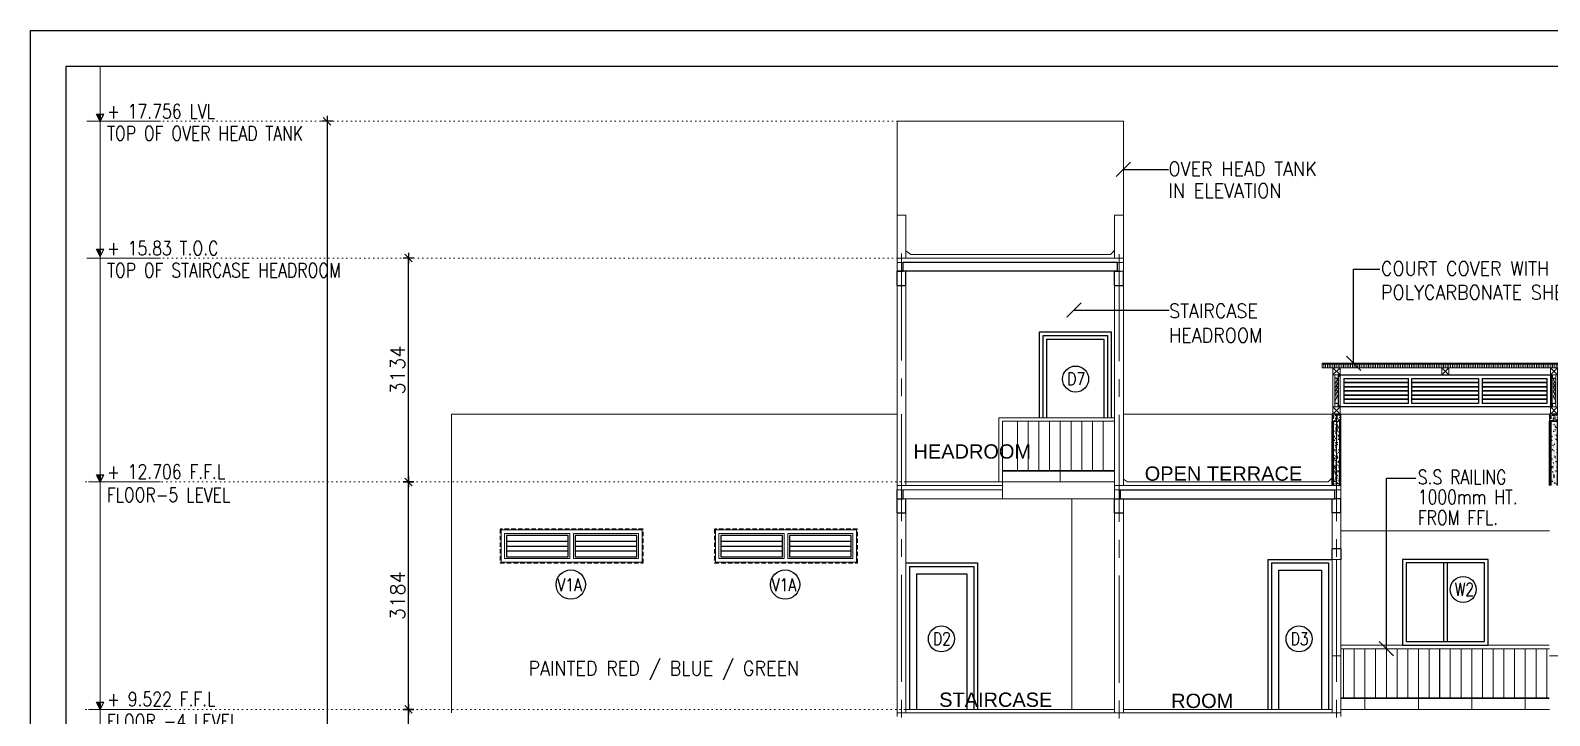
# Model space of a CAD drawing. Header units: inches. Extents: x -234845 to -176446, y -524542 to -442800.
# Drawn here: x -234845 to -213584, y -452394 to -442800 of the extents above; entities that cross this region are included whole.
import ezdxf

# ---------------------------------------------------------------- set-up
doc = ezdxf.new("R2010")
doc.units = ezdxf.units.IN
doc.header["$MEASUREMENT"] = 0
doc.header["$PDMODE"] = 34
doc.header["$PDSIZE"] = -10
for name, pattern in [('CENTER2', [1.125, 0.75, -0.125, 0.125, -0.125]), ('DOT2', [0.125, 0, -0.125]), ('HIDDEN', [0.375, 0.25, -0.125])]:
    doc.linetypes.add(name, pattern=pattern)
for name, color, linetype in [('5', 2, 'Continuous'), ('ADOOR', 14, 'Continuous'), ('arrow', 23, 'Continuous'), ('COLUMN', 6, 'Continuous'), ('Dimension', 10, 'Continuous'), ('GFRG PANELS', 4, 'Continuous'), ('GLASS', 8, 'Continuous'), ('green', 64, 'Continuous'), ('HATCH', 252, 'Continuous'), ('MIC', 1, 'Continuous'), ('MISC', 2, 'Continuous'), ('P.B', 4, 'Continuous'), ('R.C', 6, 'Continuous'), ('rail', 11, 'Continuous'), ('STEPS', 161, 'Continuous'), ('THIN', 8, 'Continuous'), ('title', 255, 'Continuous'), ('win tag', 144, 'Continuous')]:
    doc.layers.add(name, color=color, linetype=linetype)
for name, color, linetype, lineweight in [('BEAM', 1, 'HIDDEN', 0), ('Grid', 254, 'Continuous', 15), ('HAT', 8, 'Continuous', 9), ('TEXT', 32, 'Continuous', 18), ('WALL', 7, 'Continuous', 30), ('win', 14, 'Continuous', 13)]:
    doc.layers.add(name, color=color, linetype=linetype, lineweight=lineweight)
doc.styles.add('RMTXT', font='romans.shx')
doc.styles.add('ROMANS', font='romans.shx', dxfattribs={"width": 0.8})
doc.styles.get("Standard").update_dxf_attribs({"font": 'arial.ttf'})
doc.styles.add('style1', font='romans.shx', dxfattribs={"width": 0.8})
doc.dimstyles.new('ELEV-DIM', dxfattribs={"dimtxt": 150, "dimasz": 1, "dimexe": 100, "dimexo": 150, "dimgap": 50, "dimtad": 1, "dimdec": 0, "dimzin": 0, "dimdsep": 46, "dimtxsty": 'RMTXT', "dimblk": 'ARH4', "dimcen": 0.09375, "dimdle": 100, "dimse1": 1, "dimse2": 1, "dimclrd": 256, "dimclre": 256, "dimclrt": 151, "dimadec": 0, "dimazin": 0, "dimtfac": 50, "dimtdec": 0, "dimtofl": 0, "dimtmove": 2, "dimatfit": 3, "dimldrblk": 'OBLIQUE', "dimfxl": 1, "dimtolj": 1, "dimtzin": 0, "dimlwd": -1, "dimlwe": -1, "dimarcsym": 0})

# ---------------------------------------------------------------- blocks, each defined once
blk = doc.blocks.new('REIRU5892')
at = {"layer": 'green'}
blk.add_hatch(color=256, dxfattribs=at).paths.add_polyline_path([(168606, 17073), (168556, 17073), (168606, 16973)])
for p, q in [((168606, 16973), (168556, 17073)), ((168556, 17073), (168656, 17073)), ((168606, 16973), (168656, 17073)), ((168606, 17073), (168606, 16973))]:
    blk.add_line(p, q, dxfattribs=at)
blk = doc.blocks.new('A$C79E86C34')
at = {"layer": 'win'}
for p, q in [((0, 0), (0, 1350)), ((62, 0), (62, 1350)), ((62, 0), (62, 1350)), ((124, 0), (124, 1350))]:
    blk.add_line(p, q, dxfattribs=at)
blk = doc.blocks.new('ARH4')
for p, q in [((0, -75), (0, 75)), ((-53.03, -53.03), (53.03, 53.03)), ((75, 0), (-75, 0))]:
    blk.add_line(p, q)
blk = doc.blocks.new('*D962')
at = {"layer": 'DEFPOINTS', "color": 0, "transparency": 16777216}
for p in [(-229554, -449122), (-222909, -449122), (-223858, -452306)]:
    blk.add_point(p, dxfattribs=at)
at = {"layer": 'Dimension', "transparency": 16777216}
blk.add_line((-229554, -452305), (-229554, -449123), dxfattribs=at)
for p, rotation in [((-229554, -449122), 90), ((-229554, -452306), 270)]:
    blk.add_blockref('ARH4', p, dxfattribs=dict(at, rotation=rotation))
at = {"layer": 'Dimension', "color": 151, "lineweight": 0, "transparency": 16777216, "insert": (-229704, -450714), "char_height": 200, "attachment_point": 5, "rotation": 90, "style": 'RMTXT'}
blk.add_mtext('\\A1;3184', dxfattribs=at)
blk = doc.blocks.new('_Oblique')
at = {"color": 0, "linetype": 'ByBlock', "lineweight": -2}
blk.add_line((-0.5, -0.5), (0.5, 0.5), dxfattribs=at)
blk = doc.blocks.new('*D963')
at = {"layer": 'DEFPOINTS', "color": 0, "transparency": 16777216}
for p in [(-227957, -444072), (-230694, -461828), (-219315, -461828)]:
    blk.add_point(p, dxfattribs=at)
at = {"layer": 'Dimension', "transparency": 16777216}
blk.add_line((-230694, -444073), (-230694, -461827), dxfattribs=at)
for p, rotation in [((-230694, -444072), 90), ((-230694, -461828), 270)]:
    blk.add_blockref('ARH4', p, dxfattribs=dict(at, rotation=rotation))
at = {"layer": 'Dimension', "color": 151, "lineweight": 0, "transparency": 16777216, "insert": (-230844, -453652), "char_height": 200, "attachment_point": 5, "rotation": 90, "style": 'RMTXT'}
blk.add_mtext('\\A1;17756', dxfattribs=at)
blk = doc.blocks.new('*D964')
at = {"layer": 'DEFPOINTS', "color": 0, "transparency": 16777216}
for p in [(-229554, -452306), (-227994, -452306), (-223550, -455480)]:
    blk.add_point(p, dxfattribs=at)
at = {"layer": 'Dimension', "transparency": 16777216}
blk.add_line((-229554, -455479), (-229554, -452307), dxfattribs=at)
for p, rotation in [((-229554, -452306), 90), ((-229554, -455480), 270)]:
    blk.add_blockref('ARH4', p, dxfattribs=dict(at, rotation=rotation))
at = {"layer": 'Dimension', "color": 151, "lineweight": 0, "transparency": 16777216, "insert": (-229704, -453893), "char_height": 200, "attachment_point": 5, "rotation": 90, "style": 'RMTXT'}
blk.add_mtext('\\A1;3174', dxfattribs=at)
blk = doc.blocks.new('*D951')
at = {"layer": 'DEFPOINTS', "color": 0, "transparency": 16777216}
for p in [(-229554, -445988), (-223810, -445988), (-223278, -449122)]:
    blk.add_point(p, dxfattribs=at)
at = {"layer": 'Dimension', "transparency": 16777216}
blk.add_line((-229554, -449121), (-229554, -445989), dxfattribs=at)
for p, rotation in [((-229554, -445988), 90), ((-229554, -449122), 270)]:
    blk.add_blockref('ARH4', p, dxfattribs=dict(at, rotation=rotation))
at = {"layer": 'Dimension', "color": 151, "lineweight": 0, "transparency": 16777216, "insert": (-229704, -447555), "char_height": 200, "attachment_point": 5, "rotation": 90, "style": 'RMTXT'}
blk.add_mtext('\\A1;3134', dxfattribs=at)
blk = doc.blocks.new('A$C7028490B')
at = {"layer": 'ADOOR', "lineweight": 0}
for p, q in [((0, 900), (2915, 900)), ((0, 850), (2920, 850)), ((35, 850), (35, 150)), ((185, 850), (185, 160)), ((335, 850), (335, 0)), ((485, 850), (485, 160)), ((635, 850), (635, 160)), ((785, 850), (785, 160)), ((935, 850), (935, 160)), ((1085, 850), (1085, 0)), ((1235, 850), (1235, 160)), ((1380, 850), (1380, 160)), ((1385, 850), (1385, 160)), ((1530, 850), (1530, 160)), ((1680, 850), (1680, 160)), ((1830, 850), (1830, 0)), ((1980, 850), (1980, 160)), ((2130, 850), (2130, 160)), ((2280, 850), (2280, 160)), ((2430, 850), (2430, 160)), ((2580, 850), (2580, 0)), ((2730, 850), (2730, 160)), ((2880, 850), (2880, 160)), ((0, 160), (2915, 160)), ((0, 150), (2915, 150))]:
    blk.add_line(p, q, dxfattribs=at)
blk = doc.blocks.new('GTGT')
at = {"layer": 'MISC', "color": 250, "ltscale": 1200}
for p, q in [((-169850, -508751), (-169850, -509851)), ((-169800, -508751), (-169800, -509851)), ((-160718, -508751), (-160718, -509851)), ((-160668, -508751), (-160668, -509851)), ((-151586, -508751), (-151586, -509851)), ((-151536, -508751), (-151536, -509851))]:
    blk.add_line(p, q, dxfattribs=at)
for points in [[(-170425, -509901), (-169225, -509901), (-169225, -508701), (-170425, -508701), (-170425, -509901)], [(-160433, -508701), (-161293, -508701), (-161293, -509901)], [(-160433, -508751), (-161243, -508751), (-161243, -509851), (-160433, -509851)], [(-152161, -509901), (-150961, -509901), (-150961, -508701), (-152161, -508701), (-152161, -509901)], [(-161293, -509901), (-160433, -509901)]]:
    blk.add_lwpolyline(points, dxfattribs=at)
for points in [[(-170375, -509851), (-169275, -509851), (-169275, -508751), (-170375, -508751)], [(-152111, -509851), (-151011, -509851), (-151011, -508751), (-152111, -508751)]]:
    blk.add_lwpolyline(points, close=True, dxfattribs=at)
blk = doc.blocks.new('A$C082B6848')
at = {"color": 8, "ltscale": 0.8}
for p, q in [((87.5, 305.5), (950, 305.5)), ((87.5, 237), (950, 237)), ((1050, 305.5), (1912.5, 305.5)), ((1050, 237), (1912.5, 237)), ((87.5, 168.5), (950, 168.5)), ((1050, 168.5), (1912.5, 168.5))]:
    blk.add_line(p, q, dxfattribs=at)
for points in [[(87.5, 87.5), (950, 87.5), (950, 386.5), (87.5, 386.5)], [(1050, 87.5), (1912.5, 87.5), (1912.5, 386.5), (1050, 386.5)]]:
    blk.add_lwpolyline(points, close=True, dxfattribs=at)
at = {"layer": 'rail', "linetype": 'HIDDEN', "ltscale": 250}
blk.add_lwpolyline([(2000, 474), (0, 474), (0, 0), (2000, 0)], close=True, dxfattribs=at)
at = {"layer": 'win', "ltscale": 1000}
for p, q in [((62.5, 411.5), (62.5, 62.5)), ((975, 411.5), (975, 62.5)), ((1025, 62.5), (1025, 411.5)), ((1937.5, 62.5), (1937.5, 411.5))]:
    blk.add_line(p, q, dxfattribs=at)
blk.add_lwpolyline([(1987.5, 461.5), (12.5, 461.5), (12.5, 12.5), (1987.5, 12.5)], close=True, dxfattribs=at)
for points in [[(975, 411.5), (62.5, 411.5)], [(1937.5, 411.5), (1025, 411.5)], [(62.5, 62.5), (975, 62.5)], [(1025, 62.5), (1937.5, 62.5)]]:
    blk.add_lwpolyline(points, dxfattribs=at)
blk = doc.blocks.new('A$C3148480E')
at = {"layer": 'win', "lineweight": 0}
blk.add_lwpolyline([(-33, 71), (-33, 92), (-29, 92), (-28, 91), (-27, 91), (-27, 91), (-26, 90), (-26, 90), (-26, 89), (-27, 89), (-27, 90), (-27, 90), (-28, 90), (-29, 90), (-29, 90), (-30, 90), (-30, 90), (-30, 89), (-31, 88), (-31, 87), (-31, 87), (-30, 87), (-30, 86), (-30, 86), (-29, 85), (-28, 85), (-28, 86), (-27, 86), (-27, 86), (-27, 87), (-26, 87), (-26, 86), (-26, 85), (-26, 84), (-27, 84), (-27, 84), (-28, 84), (-29, 84), (-30, 84), (-30, 84), (-31, 84), (-31, 84), (-31, 71), (0, 18), (0, 0), (-4, 0), (-5, 0), (-5, 1), (-6, 1), (-6, 2), (-7, 2), (-7, 2), (-6, 3), (-5, 2), (-5, 2), (-5, 2), (-4, 2), (-3, 2), (-2, 2), (-2, 3), (-2, 3), (-2, 4), (-2, 5), (-2, 5), (-2, 5), (-2, 6), (-3, 6), (-4, 7), (-5, 7), (-5, 6), (-5, 6), (-6, 5), (-7, 5), (-7, 6), (-7, 7), (-6, 7), (-6, 8), (-5, 8), (-5, 8), (-5, 8), (-4, 8), (-3, 8), (-3, 8), (-2, 8), (-2, 8), (-2, 8), (-2, 17)], close=True, dxfattribs=at)
for points in [[(-30, 90, -0.401659), (-28, 89, -0.280664), (-28, 87, 0.259141), (-27, 89, 0.258805), (-29, 90, 0.43162), (-31, 89)], [(-30, 89, 0.34542), (-31, 87, 0.312529), (-30, 86, 0.295149), (-28, 87, 0.213682), (-27, 88)], [(-31, 88, 0.275939), (-30, 86, 0.246364), (-29, 86)], [(-29, 87, 0.266796), (-28, 88, 0.302487), (-29, 90, 0.440952), (-30, 89)], [(-30, 89, 0.417391), (-30, 87, 0.392007), (-29, 87)], [(-30, 88, 0.382993), (-30, 87, 0.370972), (-28, 87)], [(-3, 3, 0.34542), (-2, 5, 0.312529), (-4, 7, 0.295149), (-6, 6, 0.213682), (-6, 5)], [(-3, 2, -0.401659), (-6, 3, -0.280664), (-6, 5, 0.259141), (-6, 4, 0.258805), (-5, 2, 0.43162), (-2, 4)], [(-2, 5, 0.275939), (-3, 6, 0.246364), (-5, 7)], [(-3, 5, 0.382993), (-4, 6, 0.370972), (-5, 6)], [(-4, 4, 0.417391), (-3, 6, 0.392007), (-5, 6)], [(-5, 5, 0.266796), (-5, 4, 0.302487), (-5, 3, 0.440952), (-3, 4), (-5, 4)]]:
    blk.add_lwpolyline(points, format="xyb", dxfattribs=at)
for points in [[(-30, 87), (-28, 87)], [(-29, 87), (-29, 89)], [(-29, 88), (-29, 88)], [(-29, 88), (-29, 88)], [(-29, 88), (-29, 88)], [(-29, 87), (-29, 87)], [(-4, 5), (-4, 3)], [(-4, 5), (-4, 5)], [(-4, 4), (-4, 4)], [(-4, 4), (-4, 4)], [(-4, 4), (-4, 4)]]:
    blk.add_lwpolyline(points, dxfattribs=at)
for centre in [(-29, 88), (-29, 88), (-29, 88), (-4, 4), (-4, 4), (-4, 4)]:
    blk.add_circle(centre, 2.66, dxfattribs=at)
for centre, radius, start, end in [((-29, 88), 1.9, 6.6964, 89.8242), ((-29, 88), 2.66, 287.6276, 323.9371), ((-4, 4), 2.66, 107.6276, 143.9371), ((-4, 4), 1.9, 186.6964, 269.8242)]:
    blk.add_arc(centre, radius, start, end, dxfattribs=at)
blk = doc.blocks.new('A$C304935BA')
at = {"layer": 'P.B'}
for points in [[(69, 455), (69, 475), (50, 475), (50, 455)], [(69, 45), (69, 25), (50, 25), (50, 45)]]:
    blk.add_lwpolyline(points, close=True, dxfattribs=at)
at = {"layer": 'rail', "const_width": 5}
blk.add_lwpolyline([(59, 45), (59, 455)], dxfattribs=at)
at = {"layer": 'win', "lineweight": 0}
blk.add_line((50, 425), (50, 75), dxfattribs=at)
for points in [[(0, 475), (50, 475), (50, 425), (0, 425)], [(2, 473), (48, 473), (48, 427), (2, 427)], [(0, 75), (50, 75), (50, 25), (0, 25)], [(2, 73), (48, 73), (48, 27), (2, 27)]]:
    blk.add_lwpolyline(points, close=True, dxfattribs=at)
at = {"layer": 'win', "lineweight": 13}
for points in [[(27, 425), (27, 422), (3, 422), (3, 405), (0, 405), (0, 425)], [(27, 75), (27, 78), (3, 78), (3, 95), (0, 95), (0, 75)]]:
    blk.add_lwpolyline(points, close=True, dxfattribs=at)
at = {"layer": 'win', "lineweight": 0}
for points in [[(0, 425), (3, 425)], [(0, 25), (0, 405)], [(0, 25), (3, 25)], [(36, 43), (36, 43)]]:
    blk.add_lwpolyline(points, dxfattribs=at)
at = {"layer": '5', "xscale": -1}
for p in [(1, 330), (1, 272), (1, 220), (1, 162), (1, 95)]:
    blk.add_blockref('A$C3148480E', p, dxfattribs=at)
blk = doc.blocks.new('A$C3B9F3476')
at = {"layer": 'GLASS'}
h = blk.add_hatch(dxfattribs=at)
h.set_pattern_fill('AR-CONC', color=256, scale=10, style=0)
h.set_pattern_definition([(50, (-6630330.38, -3958.41), (71.72601826, -6.2752135), [7.5, -82.5]), (355, (-6630330.38, -3958.41), (-13.8751334, 75.2192134), [6, -66]), (100.4514, (-6630324.404, -3958.93), (57.8509382, 68.9439542), [6.374019, -70.1142112]), (46.1842, (-6630330.38, -3938.41), (106.7241049, -16.5519014), [11.25, -123.75]), (96.6356, (-6630321.49, -3939.79), (93.4662706, 97.4117871), [9.5610288, -105.1713]), (351.1842, (-6630330.38, -3938.41), (93.4661945, 97.4118601), [9, -99]), (21, (-6630320.38, -3943.41), (59.6907052, -40.26188907), [7.5, -82.5]), (326, (-6630320.38, -3943.41), (24.3315332, 72.5150045), [6, -66]), (71.4514, (-6630315.41, -3946.765), (84.02226286, 32.2530497), [6.374019, -70.1142112]), (37.5, (-6630330.381, -3958.41), (1.21598553, 33.28938538), [0, -65.2, 0, -67, 0, -66.25]), (7.5, (-6630330.38, -3958.41), (26.30695374, 39.44117119), [0, -38.2, 0, -63.7, 0, -25.25]), (327.5, (-6630352.681, -3958.41), (53.38224362, -2.25548717), [0, -25, 0, -78, 0, -103.5]), (317.5, (-6630362.68, -3958.41), (58.31861693, 10.01049823), [0, -32.5, 0, -51.8, 0, -73.5])])
h.paths.add_polyline_path([(-124, 900), (0, 900), (0, 1000), (-124, 1000)])
h = blk.add_hatch(dxfattribs=at)
h.set_pattern_fill('AR-CONC', color=256, scale=10, style=0)
h.set_pattern_definition([(50, (-6622811.085, -3958.41), (71.72601826, -6.2752135), [7.5, -82.5]), (355, (-6622811.085, -3958.41), (-13.8751334, 75.2192134), [6, -66]), (100.4514, (-6622805.11, -3958.93), (57.8509382, 68.9439542), [6.374019, -70.1142112]), (46.1842, (-6622811.085, -3938.41), (106.7241049, -16.5519014), [11.25, -123.75]), (96.6356, (-6622802.19, -3939.79), (93.4662706, 97.4117871), [9.5610288, -105.1713]), (351.1842, (-6622811.08, -3938.41), (93.4661945, 97.4118601), [9, -99]), (21, (-6622801.085, -3943.41), (59.6907052, -40.26188907), [7.5, -82.5]), (326, (-6622801.085, -3943.41), (24.3315332, 72.5150045), [6, -66]), (71.4514, (-6622796.11, -3946.765), (84.02226286, 32.2530497), [6.374019, -70.1142112]), (37.5, (-6622811.085, -3958.41), (1.21598553, 33.28938538), [0, -65.2, 0, -67, 0, -66.25]), (7.5, (-6622811.085, -3958.41), (26.30695374, 39.44117119), [0, -38.2, 0, -63.7, 0, -25.25]), (327.5, (-6622833.385, -3958.41), (53.38224362, -2.25548717), [0, -25, 0, -78, 0, -103.5]), (317.5, (-6622843.385, -3958.41), (58.31861693, 10.01049823), [0, -32.5, 0, -51.8, 0, -73.5])])
h.paths.add_polyline_path([(-15, 900), (-109, 900), (-109, 0), (-15, 0)])
h = blk.add_hatch(dxfattribs=at)
h.set_pattern_fill('AR-CONC', color=256, scale=10, style=0)
h.set_pattern_definition([(50, (-6627286.38, -3958.41), (71.72601826, -6.2752135), [7.5, -82.5]), (355, (-6627286.38, -3958.41), (-13.8751334, 75.2192134), [6, -66]), (100.4514, (-6627280.404, -3958.93), (57.8509382, 68.9439542), [6.374019, -70.1142112]), (46.1842, (-6627286.38, -3938.41), (106.7241049, -16.5519014), [11.25, -123.75]), (96.6356, (-6627277.49, -3939.79), (93.4662706, 97.4117871), [9.5610288, -105.1713]), (351.1842, (-6627286.38, -3938.41), (93.4661945, 97.4118601), [9, -99]), (21, (-6627276.38, -3943.41), (59.6907052, -40.26188907), [7.5, -82.5]), (326, (-6627276.38, -3943.41), (24.3315332, 72.5150045), [6, -66]), (71.4514, (-6627271.41, -3946.765), (84.02226286, 32.2530497), [6.374019, -70.1142112]), (37.5, (-6627286.381, -3958.41), (1.21598553, 33.28938538), [0, -65.2, 0, -67, 0, -66.25]), (7.5, (-6627286.38, -3958.41), (26.30695374, 39.44117119), [0, -38.2, 0, -63.7, 0, -25.25]), (327.5, (-6627308.681, -3958.41), (53.38224362, -2.25548717), [0, -25, 0, -78, 0, -103.5]), (317.5, (-6627318.68, -3958.41), (58.31861693, 10.01049823), [0, -32.5, 0, -51.8, 0, -73.5])])
h.paths.add_polyline_path([(2920, 900), (3044, 900), (3044, 1000), (2920, 1000)])
h = blk.add_hatch(dxfattribs=at)
h.set_pattern_fill('AR-CONC', color=256, scale=10, style=0)
h.set_pattern_definition([(50, (-6619767.085, -3958.41), (71.72601826, -6.2752135), [7.5, -82.5]), (355, (-6619767.085, -3958.41), (-13.8751334, 75.2192134), [6, -66]), (100.4514, (-6619761.11, -3958.93), (57.8509382, 68.9439542), [6.374019, -70.1142112]), (46.1842, (-6619767.085, -3938.41), (106.7241049, -16.5519014), [11.25, -123.75]), (96.6356, (-6619758.19, -3939.79), (93.4662706, 97.4117871), [9.5610288, -105.1713]), (351.1842, (-6619767.08, -3938.41), (93.4661945, 97.4118601), [9, -99]), (21, (-6619757.085, -3943.41), (59.6907052, -40.26188907), [7.5, -82.5]), (326, (-6619757.085, -3943.41), (24.3315332, 72.5150045), [6, -66]), (71.4514, (-6619752.11, -3946.765), (84.02226286, 32.2530497), [6.374019, -70.1142112]), (37.5, (-6619767.085, -3958.41), (1.21598553, 33.28938538), [0, -65.2, 0, -67, 0, -66.25]), (7.5, (-6619767.085, -3958.41), (26.30695374, 39.44117119), [0, -38.2, 0, -63.7, 0, -25.25]), (327.5, (-6619789.385, -3958.41), (53.38224362, -2.25548717), [0, -25, 0, -78, 0, -103.5]), (317.5, (-6619799.385, -3958.41), (58.31861693, 10.01049823), [0, -32.5, 0, -51.8, 0, -73.5])])
h.paths.add_polyline_path([(3029, 900), (2935, 900), (2935, 0), (3029, 0)])
at = {"layer": 'HAT', "linetype": 'ByBlock'}
h = blk.add_hatch(dxfattribs=at)
h.set_pattern_fill('ANSI31', color=8, scale=200, angle=225, style=0)
h.set_pattern_definition([(270, (-22019.06, 4155.305), (25, -7e-15), [])])
h.paths.add_polyline_path([(3182, 1699), (-262, 1700), (-262, 1650), (3182, 1650)])
at = {"layer": 'ADOOR', "linetype": 'ByBlock'}
for p, q in [((-12, 1550), (2932, 1550)), ((38, 1500), (944, 1500)), ((38, 1500), (38, 1150)), ((944, 1150), (944, 1500)), ((994, 1500), (1926, 1500)), ((994, 1150), (994, 1500)), ((1926, 1500), (1926, 1150)), ((1976, 1500), (2882, 1500)), ((1976, 1500), (1976, 1150)), ((2882, 1500), (2882, 1150)), ((2932, 1550), (2932, 1100)), ((2932, 1100), (-12, 1100)), ((944, 1150), (38, 1150)), ((1926, 1150), (994, 1150)), ((2882, 1150), (1976, 1150))]:
    blk.add_line(p, q, dxfattribs=at)
at = {"layer": 'BEAM', "color": 251, "linetype": 'ByBlock'}
for p, q in [((-112, 1550), (-112, 1100)), ((-12, 1550), (-12, 1100)), ((3032, 1550), (3032, 1100))]:
    blk.add_line(p, q, dxfattribs=at)
at = {"layer": 'BEAM', "color": 252, "linetype": 'ByBlock'}
for p, q in [((-12, 1650), (2578, 1650)), ((0, 1000), (2920, 1000))]:
    blk.add_line(p, q, dxfattribs=at)
at = {"layer": 'BEAM', "linetype": 'ByBlock'}
for points in [[(-112, 1650), (-12, 1650), (-12, 1550), (-112, 1550)], [(1410, 1650), (1510, 1650), (1510, 1550), (1410, 1550)], [(2932, 1650), (3032, 1650), (3032, 1550), (2932, 1550)], [(-112, 1100), (-12, 1100), (-12, 1000), (-112, 1000)], [(2932, 1100), (3032, 1100), (3032, 1000), (2932, 1000)]]:
    blk.add_lwpolyline(points, close=True, dxfattribs=at)
at = {"layer": 'GFRG PANELS'}
for p, q in [((-124, 0), (-124, 900)), ((0, 0), (0, 900)), ((2920, 0), (2920, 900)), ((3044, 0), (3044, 900))]:
    blk.add_line(p, q, dxfattribs=at)
at = {"layer": 'HAT', "color": 253, "linetype": 'ByBlock'}
blk.add_line((-262, 1700), (3182, 1699), dxfattribs=at)
blk.add_lwpolyline([(3182, 1699), (3182, 1650), (-262, 1650), (-262, 1700)], dxfattribs=at)
at = {"layer": 'MIC', "color": 11, "linetype": 'ByBlock'}
for p, q in [((3182, 1709), (-262, 1709)), ((-262, 1709), (-262, 1699)), ((3182, 1699), (3182, 1709))]:
    blk.add_line(p, q, dxfattribs=at)
at = {"layer": 'R.C'}
for points in [[(-124, 900), (0, 900), (0, 1000), (-124, 1000)], [(2920, 900), (3044, 900), (3044, 1000), (2920, 1000)]]:
    blk.add_lwpolyline(points, close=True, dxfattribs=at)
at = {"layer": 'THIN', "linetype": 'ByBlock'}
for p, q in [((-112, 1650), (-12, 1550)), ((-112, 1550), (-12, 1650)), ((1410, 1650), (1510, 1550)), ((1410, 1550), (1510, 1650)), ((2932, 1650), (3032, 1550)), ((2932, 1550), (3032, 1650)), ((-112, 1100), (-12, 1000)), ((-112, 1000), (-12, 1100)), ((2932, 1100), (3032, 1000)), ((2932, 1000), (3032, 1100))]:
    blk.add_line(p, q, dxfattribs=at)
at = {"layer": 'WALL', "color": 252, "linetype": 'ByBlock'}
for p, q in [((944, 1442), (38, 1442)), ((944, 1383), (38, 1383)), ((944, 1325), (38, 1325)), ((1926, 1442), (994, 1442)), ((1926, 1383), (994, 1383)), ((1926, 1325), (994, 1325)), ((2882, 1442), (1976, 1442)), ((2882, 1383), (1976, 1383)), ((2882, 1325), (1976, 1325)), ((944, 1267), (38, 1267)), ((944, 1208), (38, 1208)), ((1926, 1267), (994, 1267)), ((1926, 1208), (994, 1208)), ((2882, 1267), (1976, 1267)), ((2882, 1208), (1976, 1208))]:
    blk.add_line(p, q, dxfattribs=at)
at = {"layer": 'WALL', "color": 8}
for p, q in [((-109, 0), (-109, 900)), ((-15, 0), (-15, 900)), ((2935, 0), (2935, 900)), ((3029, 0), (3029, 900))]:
    blk.add_line(p, q, dxfattribs=at)
at = {"layer": 'WALL'}
for p, q in [((3044, 900), (2920, 900)), ((3044, 0), (3044, 1000))]:
    blk.add_line(p, q, dxfattribs=at)
at = {"layer": 'WALL', "linetype": 'ByBlock'}
blk.add_blockref('A$C304935BA', (-87, 1075), dxfattribs=at)
at = {"layer": 'WALL', "linetype": 'ByBlock', "xscale": -1}
blk.add_blockref('A$C304935BA', (3007, 1075), dxfattribs=at)

msp = doc.modelspace()

# ---------------------------------------------------------------- linework, layer by layer
at = {"layer": 'ADOOR', "lineweight": 0}
for p, q in [((-228950.1, -449182.3), (-228950.1, -448172.3)), ((-228950.1, -448172.3), (-222716.1, -448172.3)), ((-228950.1, -452356.3), (-228950.1, -449182.3))]:
    msp.add_line(p, q, dxfattribs=at)
at = {"layer": 'COLUMN', "color": 8, "lineweight": 0}
for p, q in [((-219548.1, -444072.3), (-222716.1, -444072.3)), ((-222716.1, -445922.3), (-222716.1, -444072.3)), ((-219548.1, -444072.3), (-219548.1, -445922.3)), ((-216628.1, -448172.3), (-219548.1, -448172.3))]:
    msp.add_line(p, q, dxfattribs=at)
at = {"layer": 'COLUMN', "lineweight": 0}
for p, q in [((-222632.1, -449232.3), (-221242.1, -449232.3)), ((-221242.1, -449232.3), (-221242.1, -449356.3)), ((-221242.1, -449356.3), (-222632.1, -449356.3))]:
    msp.add_line(p, q, dxfattribs=at)
at = {"layer": 'GLASS', "color": 11, "lineweight": 0}
for p, q in [((-222592.1, -445887.5), (-222522.2, -445938.3)), ((-222522.2, -445938.3), (-219727, -445938.3)), ((-219727, -445938.3), (-219672.1, -445880.7)), ((-221242.1, -449122.3), (-221242.1, -448822.3)), ((-222592.1, -449122.3), (-221242.1, -449122.3)), ((-221242.1, -449122.3), (-221242.1, -449172.3)), ((-219548.1, -449081.5), (-219491.9, -449122.3)), ((-219491.9, -449122.3), (-216683, -449122.3)), ((-216683, -449122.3), (-216628.1, -449064.7)), ((-219672.1, -452306.3), (-222592.1, -452306.3)), ((-219548.1, -452306.3), (-216628.1, -452306.3))]:
    msp.add_line(p, q, dxfattribs=at)
at = {"layer": 'Grid', "linetype": 'CENTER2', "lineweight": 5, "ltscale": 2000}
for p, q in [((-222654.1, -445922.3), (-222654.1, -463568.9)), ((-219610.1, -445932.3), (-219610.1, -463578.9)), ((-216566.1, -448172.3), (-216566.1, -463578.9))]:
    msp.add_line(p, q, dxfattribs=at)
at = {"layer": 'HATCH', "lineweight": 0}
for p, q in [((-219672.1, -448222.3), (-221292.1, -448222.3)), ((-221292.1, -449122.3), (-221292.1, -448222.3)), ((-219672.1, -448272.3), (-221242.1, -448272.3)), ((-221242.1, -449122.3), (-221242.1, -448272.3)), ((-221032, -448272.3), (-221032, -448962.3)), ((-220882, -448272.3), (-220882, -448962.3)), ((-220732, -448272.3), (-220732, -448962.3)), ((-220582, -448272.3), (-220582, -448962.3)), ((-220432, -448272.3), (-220432, -449122.3)), ((-220282, -448272.3), (-220282, -448962.3)), ((-220132, -448272.3), (-220132, -448962.3)), ((-219982, -448272.3), (-219982, -448962.3)), ((-219832, -448272.3), (-219832, -448962.3)), ((-219672.1, -448962.3), (-221242.1, -448962.3)), ((-219672.1, -448972.3), (-221242.1, -448972.3))]:
    msp.add_line(p, q, dxfattribs=at)
at = {"layer": 'HATCH', "elevation": 0}
for points in [[(-220722.3, -448222.3), (-220722.3, -447022.3), (-219722.3, -447022.3), (-219722.3, -448222.3)], [(-220672.3, -448222.3), (-220672.3, -447072.3), (-219772.3, -447072.3), (-219772.3, -448222.3)], [(-220622.3, -448222.3), (-220622.3, -447122.3), (-219822.3, -447122.3), (-219822.3, -448222.3)]]:
    msp.add_lwpolyline(points, dxfattribs=at)
at = {"layer": 'MIC', "lineweight": 0}
for p, q in [((-221242.1, -449122.3), (-219672.1, -449122.3)), ((-221242.1, -449356.3), (-219672.1, -449356.3)), ((-220272.5, -452306.3), (-220272.5, -449356.3))]:
    msp.add_line(p, q, dxfattribs=at)
at = {"layer": 'MISC', "lineweight": 0}
for p, q in [((-219548.1, -445988.3), (-222716.1, -445988.3)), ((-222716.1, -446048.3), (-222716.1, -445988.3)), ((-222632.1, -446048.3), (-222716.1, -446048.3)), ((-222716.1, -446172.3), (-222716.1, -446048.3)), ((-219632, -446048.3), (-219548.1, -446048.3)), ((-219548.1, -446172.3), (-219548.1, -445988.3)), ((-219632, -446172.3), (-219548.1, -446172.3)), ((-222632.1, -449232.3), (-222716.1, -449232.3)), ((-222716.1, -449356.3), (-222716.1, -449232.3)), ((-219588.1, -449232.3), (-219672.1, -449232.3)), ((-219672.1, -449356.3), (-219672.1, -449232.3)), ((-216588.1, -449232.3), (-216504.1, -449232.3)), ((-216504.1, -449356.3), (-216504.1, -449232.3))]:
    msp.add_line(p, q, dxfattribs=at)
at = {"layer": 'MISC', "color": 8, "ltscale": 1200}
for p, q in [((-222592.1, -450256.3), (-221592.2, -450256.3)), ((-222542.1, -450306.3), (-222542.1, -452306.3)), ((-222542.1, -450306.3), (-221642.2, -450306.3)), ((-221642.2, -450306.3), (-221642.2, -452306.3)), ((-221592.2, -450256.3), (-221592.2, -452306.3)), ((-217528.1, -450206.3), (-217528.1, -452306.3)), ((-217528.1, -450206.3), (-216628.1, -450206.3)), ((-217478.1, -450256.3), (-217478.1, -452306.3)), ((-217478.1, -450256.3), (-216678.1, -450256.3)), ((-216678.1, -450256.3), (-216678.1, -452306.3)), ((-222442.1, -450406.3), (-222442.1, -452306.3)), ((-222442.1, -450406.3), (-221742.2, -450406.3)), ((-221742.2, -450406.3), (-221742.2, -452306.3)), ((-217378.1, -450356.3), (-217378.1, -452306.3)), ((-217378.1, -450356.3), (-216778.1, -450356.3)), ((-216778.1, -450356.3), (-216778.1, -452306.3))]:
    msp.add_line(p, q, dxfattribs=at)
at = {"layer": 'MISC', "lineweight": 0, "elevation": 0}
for points in [[(-222716.1, -449232.3), (-222716.1, -449172.3), (-221242.1, -449172.3), (-221242.1, -449232.3)], [(-219672.1, -449232.3), (-219672.1, -449172.3), (-216504.1, -449172.3), (-216504.1, -449232.3)], [(-222716.1, -452406.3), (-222716.1, -452356.3), (-216504.1, -452356.3), (-216504.1, -452406.3)]]:
    msp.add_lwpolyline(points, dxfattribs=at)
at = {"layer": 'R.C'}
for p, q in [((-219632, -446048.3), (-222632.1, -446048.3)), ((-222632.1, -446172.3), (-222632.1, -446048.3)), ((-219632, -446172.3), (-219632, -446048.3)), ((-219632, -446172.3), (-222716.1, -446172.3)), ((-222716.1, -446372.3), (-222716.1, -446172.3)), ((-222716.1, -446172.3), (-222632.1, -446172.3)), ((-222592.1, -446372.3), (-222592.1, -446172.3)), ((-219672.1, -446372.3), (-219672.1, -446172.3)), ((-219672.1, -446172.3), (-219588.1, -446172.3)), ((-219548.1, -446372.3), (-219548.1, -446172.3)), ((-222716.1, -446372.3), (-222592.1, -446372.3)), ((-219672.1, -446372.3), (-219548.1, -446372.3)), ((-222716.1, -449356.3), (-222716.1, -449232.3)), ((-222632.1, -449356.3), (-222632.1, -449232.3)), ((-219588.1, -449232.3), (-216588.1, -449232.3)), ((-219588.1, -449356.3), (-219588.1, -449232.3)), ((-216588.1, -449356.3), (-216588.1, -449232.3)), ((-222716.1, -449556.3), (-222716.1, -449356.3)), ((-222716.1, -449356.3), (-222632.1, -449356.3)), ((-222592.1, -449556.3), (-222592.1, -449356.3)), ((-219672.1, -449556.3), (-219672.1, -449356.3)), ((-219672.1, -449356.3), (-219588.1, -449356.3)), ((-219588.1, -449356.3), (-216588.1, -449356.3)), ((-216628.1, -449556.3), (-216628.1, -449356.3)), ((-216504.1, -449356.3), (-216588.1, -449356.3)), ((-216504.1, -449556.3), (-216504.1, -449356.3)), ((-222716.1, -449556.3), (-222592.1, -449556.3)), ((-219672.1, -449556.3), (-219548.1, -449556.3)), ((-216504.1, -449556.3), (-216628.1, -449556.3)), ((-216504.1, -450056.3), (-216628.1, -450056.3)), ((-216628.1, -450206.3), (-216628.1, -450056.3)), ((-216504.1, -450056.3), (-216504.1, -450206.3))]:
    msp.add_line(p, q, dxfattribs=at)
at = {"layer": 'STEPS', "lineweight": 5, "ltscale": 100}
for p, q in [((-216504.1, -449806.3), (-213584.1, -449806.3)), ((-216504.1, -452306.3), (-213584.1, -452306.3))]:
    msp.add_line(p, q, dxfattribs=at)
at = {"layer": 'TEXT'}
for p, q in [((-233869.5, -462328.3), (-233869.5, -443301.5)), ((-234029.5, -444072.3), (-233023.3, -444072.3)), ((-234029.5, -445988.3), (-233023.3, -445988.3)), ((-234029.5, -449122.3), (-233023.3, -449122.3)), ((-234029.5, -452306.3), (-233023.3, -452306.3))]:
    msp.add_line(p, q, dxfattribs=at)
at = {"layer": 'TEXT', "linetype": 'DOT2', "ltscale": 500}
for p, q in [((-222716.1, -444072.3), (-234153.9, -444072.3)), ((-222716.1, -445988.3), (-234153.9, -445988.3)), ((-221856.9, -449122.3), (-234153.9, -449122.3)), ((-222359.6, -452306.3), (-234153.9, -452306.3))]:
    msp.add_line(p, q, dxfattribs=at)
at = {"layer": 'title', "color": 6}
msp.add_lwpolyline([(-234845.1, -442799.7), (-176446.1, -442799.7), (-176446.1, -523495.7), (-234845.1, -523495.7)], close=True, dxfattribs=at)
at = {"layer": 'title', "color": 4}
msp.add_lwpolyline([(-234345.1, -443299.7), (-176946.1, -443299.7), (-176946.1, -522995.7), (-234345.1, -522995.7)], close=True, dxfattribs=at)
at = {"layer": 'WALL', "color": 4, "lineweight": 0}
for p, q in [((-222716.1, -446172.3), (-222716.1, -449172.3)), ((-219672.1, -449172.3), (-219672.1, -446172.3)), ((-219548.1, -449172.3), (-219548.1, -446172.3)), ((-222592.1, -449172.3), (-222592.1, -446272.3)), ((-222716.1, -449306.3), (-222716.1, -452356.3)), ((-222592.1, -452356.3), (-222592.1, -449356.3)), ((-219672.1, -452356.3), (-219672.1, -449306.3)), ((-219548.1, -452356.3), (-219548.1, -449356.3)), ((-216628.1, -450356.3), (-216628.1, -449356.3)), ((-216504.1, -450056.3), (-216504.1, -449306.3)), ((-216628.1, -450206.3), (-216504.1, -450206.3)), ((-216628.1, -452356.3), (-216628.1, -451556.3)), ((-216628.1, -451556.3), (-216504.1, -451556.3)), ((-216504.1, -452356.3), (-216504.1, -451556.3)), ((-213460.1, -451556.3), (-213584.1, -451556.3))]:
    msp.add_line(p, q, dxfattribs=at)
at = {"layer": 'WALL', "color": 4, "lineweight": 0, "elevation": 0}
for points in [[(-222716.1, -445988.3), (-222716.1, -445388.3), (-222592.1, -445388.3), (-222592.1, -445988.3)], [(-219548.1, -445988.3), (-219548.1, -445388.3), (-219672.1, -445388.3), (-219672.1, -445988.3)]]:
    msp.add_lwpolyline(points, dxfattribs=at)
at = {"layer": 'win tag'}
for centre, radius in [((-220217.5, -447681.4), 181.8), ((-227282.7, -450559), 204.9), ((-224282.7, -450559), 204.9), ((-214793.3, -450628.1), 181.8), ((-222096.2, -451320.1), 181.8), ((-217090.9, -451320.1), 181.8)]:
    msp.add_circle(centre, radius, dxfattribs=at)

# ---------------------------------------------------------------- block references
for name, p in [('A$C3B9F3476', (-216504.1, -449172.3)), ('A$C082B6848', (-228271.1, -450256.3)), ('A$C082B6848', (-225271.1, -450256.3))]:
    msp.add_blockref(name, p)
at = {"lineweight": 0}
msp.add_blockref('A$C7028490B', (-216504.1, -452306.3), dxfattribs=at)
at = {"layer": 'MISC', "lineweight": 0}
msp.add_blockref('GTGT', (-45218.7, 58494.7), dxfattribs=at)
at = {"layer": 'TEXT'}
for p in [(-402475.5, -461045.3), (-402475.5, -462937.3), (-402475.5, -466095.3), (-402475.5, -469279.3)]:
    msp.add_blockref('REIRU5892', p, dxfattribs=at)
at = {"layer": 'win'}
msp.add_blockref('A$C79E86C34', (-216628.1, -451556.3), dxfattribs=at)

# ---------------------------------------------------------------- texts
at = {"layer": 'TEXT'}
for s, style, width, p in [('+ 17.756 LVL', 'style1', 0.8, (-233771.1, -444032.9)), ('TOP OF OVER HEAD TANK', 'style1', 0.8, (-233771.1, -444341.6)), ('OVER HEAD TANK', 'RMTXT', 0.9, (-218918.5, -444838.3)), ('IN ELEVATION', 'RMTXT', 0.9, (-218918.5, -445143.7)), ('+ 15.83 T.O.C', 'style1', 0.8, (-233771.1, -445948.9)), ('COURT COVER WITH ', 'RMTXT', 0.9, (-215944.7, -446233.6)), ('TOP OF STAIRCASE HEADROOM', 'style1', 0.8, (-233771.1, -446257.6)), ('POLYCARBONATE SHEET', 'RMTXT', 0.9, (-215944.7, -446568.5)), ('STAIRCASE', 'RMTXT', 0.9, (-218909, -446826.2)), ('HEADROOM', 'RMTXT', 0.9, (-218909, -447168.3)), ('+ 12.706 F.F.L', 'style1', 0.8, (-233771.1, -449078.9)), ('S.S RAILING', 'ROMANS', 0.8, (-215429.4, -449154.7)), ('FLOOR-5 LEVEL', 'style1', 0.8, (-233776.7, -449403)), ('1000mm HT.', 'ROMANS', 0.8, (-215429.4, -449432.2)), ('FROM FFL.', 'ROMANS', 0.8, (-215429.4, -449722.4)), ('PAINTED RED / BLUE / GREEN', 'RMTXT', 0.9, (-227874.5, -451831.4)), ('+ 9.522 F.F.L', 'style1', 0.8, (-233771.1, -452262.9)), ('FLOOR -4 LEVEL', 'style1', 0.8, (-233776.7, -452571.6))]:
    msp.add_text(s, height=200, dxfattribs=dict(at, style=style, width=width)).set_placement(p)
for s, p in [('HEADROOM', (-222485.9, -448795.2)), ('OPEN TERRACE', (-219250.6, -449105)), ('STAIRCASE', (-222126.8, -452270.9)), ('ROOM', (-218880.1, -452287.1))]:
    msp.add_text(s, height=200, dxfattribs=at).set_placement(p)
at = {"layer": 'win tag', "style": 'style1', "width": 0.8}
for s, p in [('D7', (-220335.6, -447768.1)), ('V1A', (-227470.2, -450653.1)), ('V1A', (-224470.2, -450653.1)), ('W2', (-214911.4, -450714.7)), ('D2', (-222214.3, -451406.8)), ('D3', (-217209, -451406.8))]:
    msp.add_text(s, height=178.5, dxfattribs=at).set_placement(p)

# ---------------------------------------------------------------- dimensions: what is measured, and where the dimension line sits
at = {"layer": 'Dimension', "lineweight": 0}
dim = msp.add_linear_dim(base=(-230694.1, -461828.3), p1=(-227957.2, -444072.3), p2=(-219315.3, -461828.3), angle=90, dimstyle='ELEV-DIM', override={"dimtxt": 200}, dxfattribs=at)
dim.commit()
dim.dimension.update_dxf_attribs({"geometry": '*D963', "text_midpoint": (-230844.1, -453652.4), "dimtype": 160})
for base, p1, p2, picture, middle in [((-229553.6, -445988.3), (-223277.6, -449122.3), (-223809.6, -445988.3), '*D951', (-229703.6, -447555.3)), ((-229553.6, -449122.3), (-223857.9, -452306.3), (-222908.5, -449122.3), '*D962', (-229703.6, -450714.3)), ((-229553.6, -452306.3), (-223550.1, -455480.3), (-227993.6, -452306.3), '*D964', (-229703.6, -453893.3))]:
    dim = msp.add_linear_dim(base=base, p1=p1, p2=p2, angle=90, dimstyle='ELEV-DIM', override={"dimtxt": 200}, dxfattribs=at)
    dim.commit()
    dim.dimension.update_dxf_attribs({"geometry": picture, "text_midpoint": middle})

# ---------------------------------------------------------------- leaders
at = {"layer": 'arrow'}
for points in [[(-219548.1, -444746.8), (-218918.5, -444746.8)], [(-216326.8, -447463.3), (-216326.8, -446144.7), (-215959.9, -446144.7)], [(-220241.9, -446716.1), (-218909, -446716.1)], [(-215869.1, -451456.3), (-215869.1, -449071), (-215454.8, -449071)]]:
    msp.add_leader(points, dimstyle='ELEV-DIM', override={"dimasz": 200, "dimtad": 0}, dxfattribs=at)

doc.saveas('drawing.dxf')
